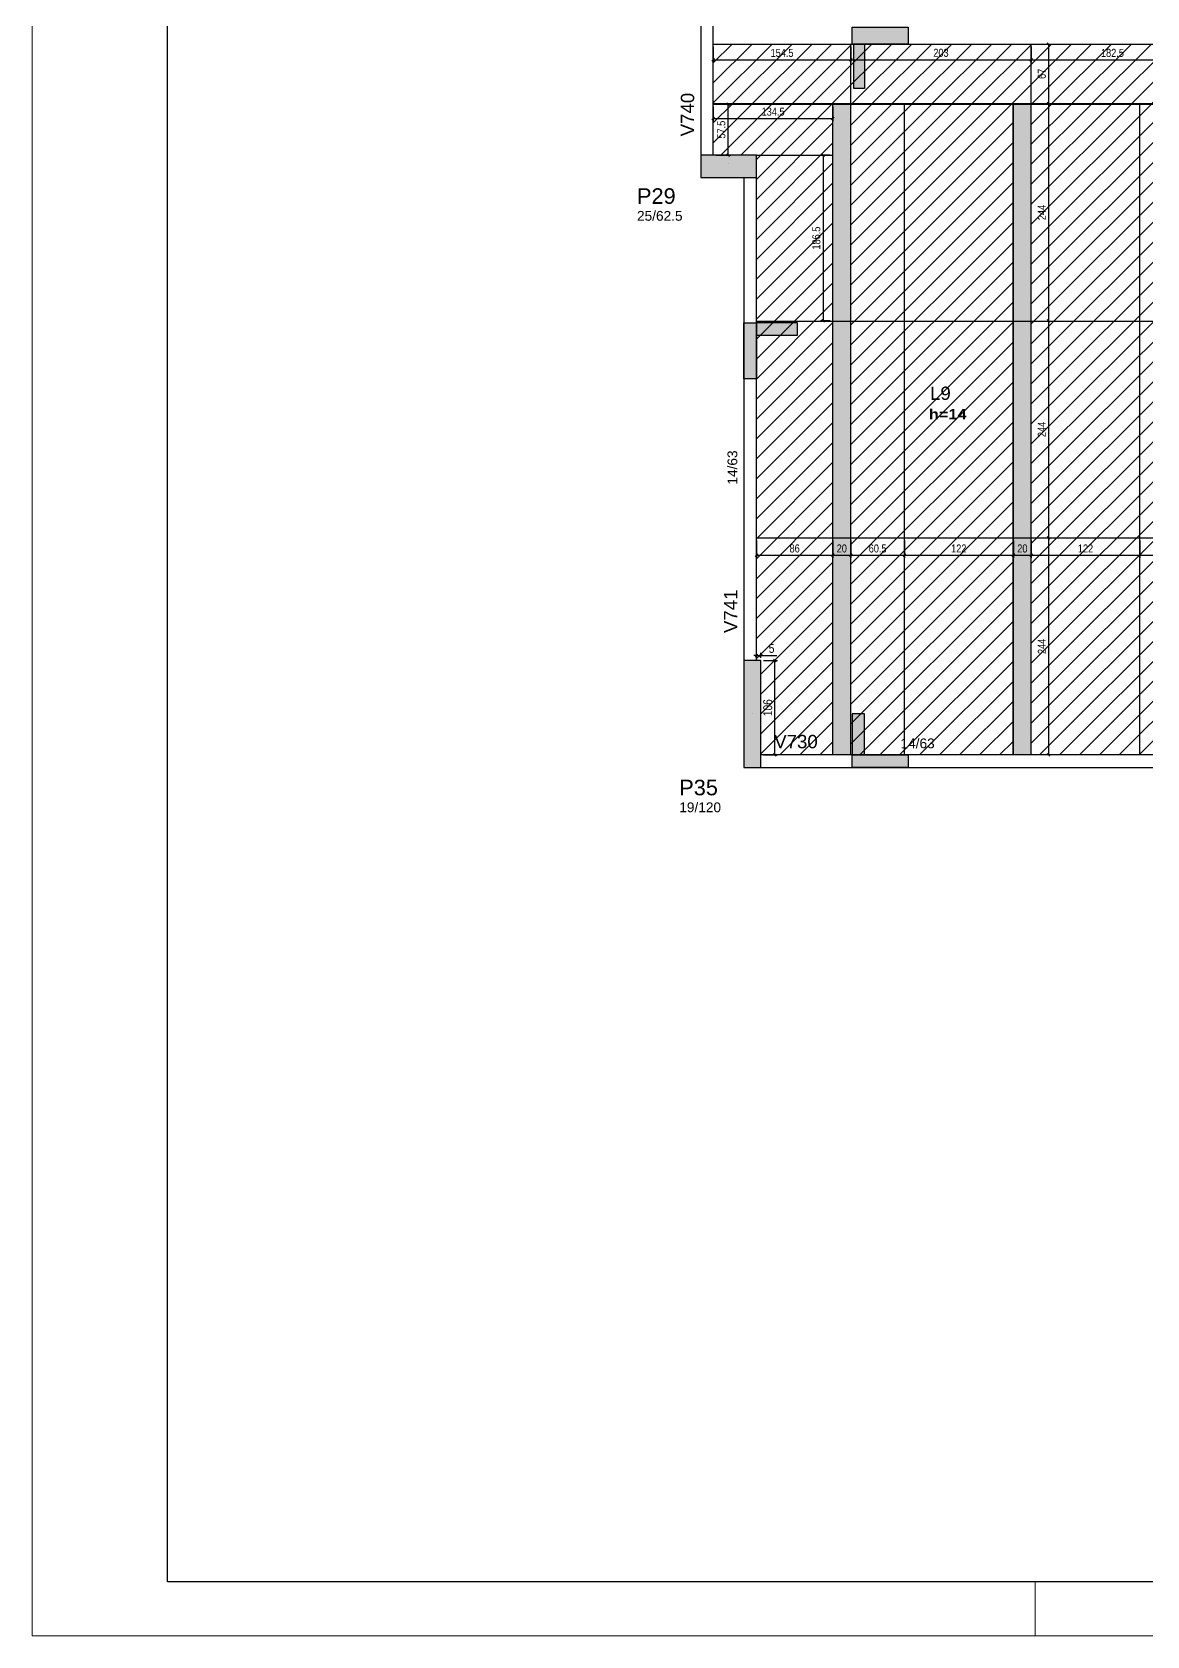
# Model space of a CAD drawing. Extents: x 3022 to 8661, y -614 to 3008.
# Drawn here: x 3022 to 4276, y -614 to 1190 of the extents above; entities that cross this region are included whole.
import ezdxf

# ---------------------------------------------------------------- set-up
doc = ezdxf.new("R2010")
doc.units = 0
doc.header["$PDMODE"] = 34
for name, color, linetype in [('COTA', 241, 'Continuous'), ('MTH-DIM-PILAR', 3, 'Continuous'), ('MTH-DIM-VIGA', 3, 'Continuous'), ('MTH-FACE-VIGA', 7, 'Continuous'), ('MTH-LINHA-SEÇÃO', 16, 'Continuous'), ('MTH-PILAR-SEGUE', 5, 'Continuous'), ('MTH-SOMBRA21', 150, 'Continuous'), ('MTH-SOMBRA25', 253, 'Continuous'), ('MTH-TIT1-PILAR', 5, 'Continuous'), ('MTH-TIT1-VIGA', 5, 'Continuous'), ('MTH-TXT-NEGRITO', 5, 'Continuous'), ('Painéis', 200, 'Continuous')]:
    doc.layers.add(name, color=color, linetype=linetype)
doc.layers.add('FOLHA', color=255, linetype='Continuous', lineweight=5)
doc.layers.add('Hachura', color=251, linetype='Continuous', lineweight=9)
doc.styles.add('COTA TECNICA', font='techl___.ttf', dxfattribs={"height": 10})
doc.styles.add('COTA TECNICA-50', font='techl___.ttf', dxfattribs={"height": 9})
doc.styles.add('TQS_ARIAL', font='arial.ttf')
doc.styles.add('TQS_ARIAL_BLACK', font='ariblk.ttf')
doc.dimstyles.new('COTA PAINEL-50', dxfattribs={"dimtxt": 9, "dimasz": 3, "dimexe": 3, "dimexo": 3, "dimgap": 3, "dimtad": 1, "dimdec": 1, "dimzin": 12, "dimdsep": 46, "dimtxsty": 'COTA TECNICA-50', "dimblk1": 'OBLIQUE', "dimblk2": 'OBLIQUE', "dimsah": 1, "dimcen": 0.9, "dimclrd": 4, "dimclre": 4, "dimclrt": 240, "dimadec": 1, "dimazin": 3, "dimtfac": 1, "dimtdec": 1, "dimtmove": 0, "dimatfit": 3, "dimfxl": 1, "dimtolj": 1, "dimtzin": 12, "dimarcsym": 0})
doc.dimstyles.new('PAINEL', dxfattribs={"dimtxt": 10, "dimasz": 3, "dimexe": 3, "dimexo": 3, "dimgap": 3, "dimtad": 1, "dimdec": 1, "dimzin": 12, "dimdsep": 46, "dimtxsty": 'COTA TECNICA', "dimblk1": 'OBLIQUE', "dimblk2": 'OBLIQUE', "dimsah": 1, "dimcen": 0.9, "dimclrd": 4, "dimclre": 4, "dimclrt": 240, "dimadec": 1, "dimazin": 3, "dimtfac": 1, "dimtdec": 1, "dimtmove": 0, "dimatfit": 3, "dimfxl": 1, "dimtolj": 1, "dimtzin": 12, "dimarcsym": 0})

# ---------------------------------------------------------------- blocks, each defined once
blk = doc.blocks.new('_Oblique')
at = {"color": 0, "linetype": 'ByBlock', "lineweight": -2}
blk.add_line((-0.5, -0.5), (0.5, 0.5), dxfattribs=at)
blk = doc.blocks.new('*D1225')
at = {"layer": 'COTA', "color": 4, "lineweight": -2, "transparency": 16777216}
for p, q in [((3836.6, 618.4), (3836.6, 598.9)), ((3922.6, 618.4), (3922.6, 598.9)), ((3836.6, 601.9), (3922.6, 601.9))]:
    blk.add_line(p, q, dxfattribs=at)
at = {"layer": 'Defpoints', "color": 0, "transparency": 16777216}
for p in [(3836.6, 621.4), (3922.6, 621.4), (3922.6, 601.9)]:
    blk.add_point(p, dxfattribs=at)
at = {"layer": 'COTA', "color": 4, "lineweight": -2, "transparency": 16777216, "xscale": 3, "yscale": 3, "zscale": 3, "rotation": 180}
blk.add_blockref('_Oblique', (3836.6, 601.9), dxfattribs=at)
at = {"layer": 'COTA', "color": 4, "lineweight": -2, "transparency": 16777216, "xscale": 3, "yscale": 3, "zscale": 3}
blk.add_blockref('_Oblique', (3922.6, 601.9), dxfattribs=at)
at = {"layer": 'COTA', "color": 240, "transparency": 16777216, "insert": (3879.6, 609.5), "char_height": 9, "attachment_point": 5, "style": 'COTA TECNICA-50'}
blk.add_mtext('\\A1;86', dxfattribs=at)
blk = doc.blocks.new('*D1226')
at = {"layer": 'COTA', "color": 4, "lineweight": -2, "transparency": 16777216}
for p, q in [((3922.6, 618.4), (3922.6, 598.9)), ((3942.6, 618.4), (3942.6, 598.9)), ((3922.6, 601.9), (3942.6, 601.9))]:
    blk.add_line(p, q, dxfattribs=at)
at = {"layer": 'Defpoints', "color": 0, "transparency": 16777216}
for p in [(3922.6, 621.4), (3942.6, 621.4), (3942.6, 601.9)]:
    blk.add_point(p, dxfattribs=at)
at = {"layer": 'COTA', "color": 4, "lineweight": -2, "transparency": 16777216, "xscale": 3, "yscale": 3, "zscale": 3, "rotation": 180}
blk.add_blockref('_Oblique', (3922.6, 601.9), dxfattribs=at)
at = {"layer": 'COTA', "color": 4, "lineweight": -2, "transparency": 16777216, "xscale": 3, "yscale": 3, "zscale": 3}
blk.add_blockref('_Oblique', (3942.6, 601.9), dxfattribs=at)
at = {"layer": 'COTA', "color": 240, "transparency": 16777216, "insert": (3932.6, 609.5), "char_height": 9, "attachment_point": 5, "style": 'COTA TECNICA-50'}
blk.add_mtext('\\A1;20', dxfattribs=at)
blk = doc.blocks.new('*D1227')
at = {"layer": 'COTA', "color": 4, "lineweight": -2, "transparency": 16777216}
for p, q in [((3942.6, 618.4), (3942.6, 598.9)), ((4003.1, 618.4), (4003.1, 598.9)), ((3942.6, 601.9), (4003.1, 601.9))]:
    blk.add_line(p, q, dxfattribs=at)
at = {"layer": 'Defpoints', "color": 0, "transparency": 16777216}
for p in [(3942.6, 621.4), (4003.1, 621.4), (4003.1, 601.9)]:
    blk.add_point(p, dxfattribs=at)
at = {"layer": 'COTA', "color": 4, "lineweight": -2, "transparency": 16777216, "xscale": 3, "yscale": 3, "zscale": 3, "rotation": 180}
blk.add_blockref('_Oblique', (3942.6, 601.9), dxfattribs=at)
at = {"layer": 'COTA', "color": 4, "lineweight": -2, "transparency": 16777216, "xscale": 3, "yscale": 3, "zscale": 3}
blk.add_blockref('_Oblique', (4003.1, 601.9), dxfattribs=at)
at = {"layer": 'COTA', "color": 240, "transparency": 16777216, "insert": (3972.9, 609.5), "char_height": 9, "attachment_point": 5, "style": 'COTA TECNICA-50'}
blk.add_mtext('\\A1;60.5', dxfattribs=at)
blk = doc.blocks.new('*D1228')
at = {"layer": 'COTA', "color": 4, "lineweight": -2, "transparency": 16777216}
for p, q in [((4003.1, 618.4), (4003.1, 598.9)), ((4125.1, 618.4), (4125.1, 598.9)), ((4003.1, 601.9), (4125.1, 601.9))]:
    blk.add_line(p, q, dxfattribs=at)
at = {"layer": 'Defpoints', "color": 0, "transparency": 16777216}
for p in [(4003.1, 621.4), (4125.1, 621.4), (4125.1, 601.9)]:
    blk.add_point(p, dxfattribs=at)
at = {"layer": 'COTA', "color": 4, "lineweight": -2, "transparency": 16777216, "xscale": 3, "yscale": 3, "zscale": 3, "rotation": 180}
blk.add_blockref('_Oblique', (4003.1, 601.9), dxfattribs=at)
at = {"layer": 'COTA', "color": 4, "lineweight": -2, "transparency": 16777216, "xscale": 3, "yscale": 3, "zscale": 3}
blk.add_blockref('_Oblique', (4125.1, 601.9), dxfattribs=at)
at = {"layer": 'COTA', "color": 240, "transparency": 16777216, "insert": (4064.1, 609.5), "char_height": 9, "attachment_point": 5, "style": 'COTA TECNICA-50'}
blk.add_mtext('\\A1;122', dxfattribs=at)
blk = doc.blocks.new('*D1229')
at = {"layer": 'COTA', "color": 4, "lineweight": -2, "transparency": 16777216}
for p, q in [((4125.6, 618.4), (4125.6, 598.9)), ((4145.6, 618.4), (4145.6, 598.9)), ((4125.6, 601.9), (4145.6, 601.9))]:
    blk.add_line(p, q, dxfattribs=at)
at = {"layer": 'Defpoints', "color": 0, "transparency": 16777216}
for p in [(4125.6, 621.4), (4145.6, 621.4), (4145.6, 601.9)]:
    blk.add_point(p, dxfattribs=at)
at = {"layer": 'COTA', "color": 4, "lineweight": -2, "transparency": 16777216, "xscale": 3, "yscale": 3, "zscale": 3, "rotation": 180}
blk.add_blockref('_Oblique', (4125.6, 601.9), dxfattribs=at)
at = {"layer": 'COTA', "color": 4, "lineweight": -2, "transparency": 16777216, "xscale": 3, "yscale": 3, "zscale": 3}
blk.add_blockref('_Oblique', (4145.6, 601.9), dxfattribs=at)
at = {"layer": 'COTA', "color": 240, "transparency": 16777216, "insert": (4135.6, 609.5), "char_height": 9, "attachment_point": 5, "style": 'COTA TECNICA-50'}
blk.add_mtext('\\A1;20', dxfattribs=at)
blk = doc.blocks.new('*D1230')
at = {"layer": 'COTA', "color": 4, "lineweight": -2, "transparency": 16777216}
for p, q in [((4145.6, 618.4), (4145.6, 598.9)), ((4267.6, 618.4), (4267.6, 598.9)), ((4145.6, 601.9), (4267.6, 601.9))]:
    blk.add_line(p, q, dxfattribs=at)
at = {"layer": 'Defpoints', "color": 0, "transparency": 16777216}
for p in [(4145.6, 621.4), (4267.6, 621.4), (4267.6, 601.9)]:
    blk.add_point(p, dxfattribs=at)
at = {"layer": 'COTA', "color": 4, "lineweight": -2, "transparency": 16777216, "xscale": 3, "yscale": 3, "zscale": 3, "rotation": 180}
blk.add_blockref('_Oblique', (4145.6, 601.9), dxfattribs=at)
at = {"layer": 'COTA', "color": 4, "lineweight": -2, "transparency": 16777216, "xscale": 3, "yscale": 3, "zscale": 3}
blk.add_blockref('_Oblique', (4267.6, 601.9), dxfattribs=at)
at = {"layer": 'COTA', "color": 240, "transparency": 16777216, "insert": (4206.6, 609.5), "char_height": 9, "attachment_point": 5, "style": 'COTA TECNICA-50'}
blk.add_mtext('\\A1;122', dxfattribs=at)
blk = doc.blocks.new('*D1231')
at = {"layer": 'COTA', "color": 4, "lineweight": -2, "transparency": 16777216}
for p, q in [((4267.6, 618.4), (4267.6, 598.9)), ((4328.1, 618.4), (4328.1, 598.9)), ((4267.6, 601.9), (4328.1, 601.9))]:
    blk.add_line(p, q, dxfattribs=at)
at = {"layer": 'Defpoints', "color": 0, "transparency": 16777216}
for p in [(4267.6, 621.4), (4328.1, 621.4), (4328.1, 601.9)]:
    blk.add_point(p, dxfattribs=at)
at = {"layer": 'COTA', "color": 4, "lineweight": -2, "transparency": 16777216, "xscale": 3, "yscale": 3, "zscale": 3, "rotation": 180}
blk.add_blockref('_Oblique', (4267.6, 601.9), dxfattribs=at)
at = {"layer": 'COTA', "color": 4, "lineweight": -2, "transparency": 16777216, "xscale": 3, "yscale": 3, "zscale": 3}
blk.add_blockref('_Oblique', (4328.1, 601.9), dxfattribs=at)
at = {"layer": 'COTA', "color": 240, "transparency": 16777216, "insert": (4297.9, 609.5), "char_height": 9, "attachment_point": 5, "style": 'COTA TECNICA-50'}
blk.add_mtext('\\A1;60.5', dxfattribs=at)
blk = doc.blocks.new('*D1232')
at = {"layer": 'COTA', "color": 4, "lineweight": -2, "transparency": 16777216}
for p, q in [((3919.6, 1051.9), (3908.7, 1051.9)), ((3911.7, 1051.9), (3911.7, 865.4)), ((3919.6, 865.4), (3908.7, 865.4))]:
    blk.add_line(p, q, dxfattribs=at)
at = {"layer": 'Defpoints', "color": 0, "transparency": 16777216}
for p in [(3922.6, 1051.9), (3911.7, 865.4), (3922.6, 865.4)]:
    blk.add_point(p, dxfattribs=at)
at = {"layer": 'COTA', "color": 4, "lineweight": -2, "transparency": 16777216, "xscale": 3, "yscale": 3, "zscale": 3}
for p, rotation in [((3911.7, 1051.9), 90), ((3911.7, 865.4), 270)]:
    blk.add_blockref('_Oblique', p, dxfattribs=dict(at, rotation=rotation))
at = {"layer": 'COTA', "color": 240, "transparency": 16777216, "insert": (3904, 958.6), "char_height": 9, "attachment_point": 5, "rotation": 90, "style": 'COTA TECNICA-50'}
blk.add_mtext('\\A1;186.5', dxfattribs=at)
blk = doc.blocks.new('*D1233')
at = {"layer": 'COTA', "color": 4, "lineweight": -2, "transparency": 16777216}
for p, q in [((3788.1, 1106.4), (3788.1, 1090.1)), ((3922.6, 1106.4), (3922.6, 1090.1)), ((3788.1, 1093.1), (3922.6, 1093.1))]:
    blk.add_line(p, q, dxfattribs=at)
at = {"layer": 'Defpoints', "color": 0, "transparency": 16777216}
for p in [(3788.1, 1109.4), (3922.6, 1109.4), (3922.6, 1093.1)]:
    blk.add_point(p, dxfattribs=at)
at = {"layer": 'COTA', "color": 4, "lineweight": -2, "transparency": 16777216, "xscale": 3, "yscale": 3, "zscale": 3, "rotation": 180}
blk.add_blockref('_Oblique', (3788.1, 1093.1), dxfattribs=at)
at = {"layer": 'COTA', "color": 4, "lineweight": -2, "transparency": 16777216, "xscale": 3, "yscale": 3, "zscale": 3}
blk.add_blockref('_Oblique', (3922.6, 1093.1), dxfattribs=at)
at = {"layer": 'COTA', "color": 240, "transparency": 16777216, "insert": (3855.4, 1100.8), "char_height": 9, "attachment_point": 5, "style": 'COTA TECNICA-50'}
blk.add_mtext('\\A1;134.5', dxfattribs=at)
blk = doc.blocks.new('*D1234')
at = {"layer": 'COTA', "color": 4, "lineweight": -2, "transparency": 16777216}
for p, q in [((3788.1, 1173.9), (3788.1, 1156.3)), ((3942.6, 1173.9), (3942.6, 1156.3)), ((3788.1, 1159.3), (3942.6, 1159.3))]:
    blk.add_line(p, q, dxfattribs=at)
at = {"layer": 'Defpoints', "color": 0, "transparency": 16777216}
for p in [(3788.1, 1176.9), (3942.6, 1176.9), (3942.6, 1159.3)]:
    blk.add_point(p, dxfattribs=at)
at = {"layer": 'COTA', "color": 4, "lineweight": -2, "transparency": 16777216, "xscale": 3, "yscale": 3, "zscale": 3, "rotation": 180}
blk.add_blockref('_Oblique', (3788.1, 1159.3), dxfattribs=at)
at = {"layer": 'COTA', "color": 4, "lineweight": -2, "transparency": 16777216, "xscale": 3, "yscale": 3, "zscale": 3}
blk.add_blockref('_Oblique', (3942.6, 1159.3), dxfattribs=at)
at = {"layer": 'COTA', "color": 240, "transparency": 16777216, "insert": (3865.4, 1166.9), "char_height": 9, "attachment_point": 5, "style": 'COTA TECNICA-50'}
blk.add_mtext('\\A1;154.5', dxfattribs=at)
blk = doc.blocks.new('*D1235')
at = {"layer": 'COTA', "color": 4, "lineweight": -2, "transparency": 16777216}
for p, q in [((3942.6, 1173.9), (3942.6, 1156.3)), ((4145.6, 1173.9), (4145.6, 1156.3)), ((3942.6, 1159.3), (4145.6, 1159.3))]:
    blk.add_line(p, q, dxfattribs=at)
at = {"layer": 'Defpoints', "color": 0, "transparency": 16777216}
for p in [(3942.6, 1176.9), (4145.6, 1176.9), (4145.6, 1159.3)]:
    blk.add_point(p, dxfattribs=at)
at = {"layer": 'COTA', "color": 4, "lineweight": -2, "transparency": 16777216, "xscale": 3, "yscale": 3, "zscale": 3, "rotation": 180}
blk.add_blockref('_Oblique', (3942.6, 1159.3), dxfattribs=at)
at = {"layer": 'COTA', "color": 4, "lineweight": -2, "transparency": 16777216, "xscale": 3, "yscale": 3, "zscale": 3}
blk.add_blockref('_Oblique', (4145.6, 1159.3), dxfattribs=at)
at = {"layer": 'COTA', "color": 240, "transparency": 16777216, "insert": (4044.1, 1167), "char_height": 9, "attachment_point": 5, "style": 'COTA TECNICA-50'}
blk.add_mtext('\\A1;203', dxfattribs=at)
blk = doc.blocks.new('*D1236')
at = {"layer": 'COTA', "color": 4, "lineweight": -2, "transparency": 16777216}
for p, q in [((4145.6, 1173.9), (4145.6, 1156.3)), ((4328.1, 1173.9), (4328.1, 1156.3)), ((4145.6, 1159.3), (4328.1, 1159.3))]:
    blk.add_line(p, q, dxfattribs=at)
at = {"layer": 'Defpoints', "color": 0, "transparency": 16777216}
for p in [(4145.6, 1176.9), (4328.1, 1176.9), (4328.1, 1159.3)]:
    blk.add_point(p, dxfattribs=at)
at = {"layer": 'COTA', "color": 4, "lineweight": -2, "transparency": 16777216, "xscale": 3, "yscale": 3, "zscale": 3, "rotation": 180}
blk.add_blockref('_Oblique', (4145.6, 1159.3), dxfattribs=at)
at = {"layer": 'COTA', "color": 4, "lineweight": -2, "transparency": 16777216, "xscale": 3, "yscale": 3, "zscale": 3}
blk.add_blockref('_Oblique', (4328.1, 1159.3), dxfattribs=at)
at = {"layer": 'COTA', "color": 240, "transparency": 16777216, "insert": (4236.9, 1166.9), "char_height": 9, "attachment_point": 5, "style": 'COTA TECNICA-50'}
blk.add_mtext('\\A1;182.5', dxfattribs=at)
blk = doc.blocks.new('*D1237')
at = {"layer": 'COTA', "color": 4, "lineweight": -2, "transparency": 16777216}
for p, q in [((4148.6, 1176.9), (4168.1, 1176.9)), ((4165.1, 1176.9), (4165.1, 1109.9)), ((4148.6, 1109.9), (4168.1, 1109.9))]:
    blk.add_line(p, q, dxfattribs=at)
at = {"layer": 'Defpoints', "color": 0, "transparency": 16777216}
for p in [(4145.6, 1176.9), (4145.6, 1109.9), (4165.1, 1109.9)]:
    blk.add_point(p, dxfattribs=at)
at = {"layer": 'COTA', "color": 4, "lineweight": -2, "transparency": 16777216, "xscale": 3, "yscale": 3, "zscale": 3}
for p, rotation in [((4165.1, 1176.9), 90), ((4165.1, 1109.9), 270)]:
    blk.add_blockref('_Oblique', p, dxfattribs=dict(at, rotation=rotation))
at = {"layer": 'COTA', "color": 240, "transparency": 16777216, "insert": (4157.5, 1143.4), "char_height": 9, "attachment_point": 5, "rotation": 90, "style": 'COTA TECNICA-50'}
blk.add_mtext('\\A1;67', dxfattribs=at)
blk = doc.blocks.new('*D1238')
at = {"layer": 'COTA', "color": 4, "lineweight": -2, "transparency": 16777216}
for p, q in [((4147.7, 1109.4), (4168.1, 1109.4)), ((4165.1, 1109.4), (4165.1, 865.4))]:
    blk.add_line(p, q, dxfattribs=at)
at = {"layer": 'Defpoints', "color": 0, "transparency": 16777216}
for p in [(4144.7, 1109.4), (4165.1, 865.4), (4165.1, 865.4)]:
    blk.add_point(p, dxfattribs=at)
at = {"layer": 'COTA', "color": 4, "lineweight": -2, "transparency": 16777216, "xscale": 3, "yscale": 3, "zscale": 3}
for p, rotation in [((4165.1, 1109.4), 90), ((4165.1, 865.4), 270)]:
    blk.add_blockref('_Oblique', p, dxfattribs=dict(at, rotation=rotation))
at = {"layer": 'COTA', "color": 240, "transparency": 16777216, "insert": (4157.5, 987.4), "char_height": 9, "attachment_point": 5, "rotation": 90, "style": 'COTA TECNICA-50'}
blk.add_mtext('\\A1;244', dxfattribs=at)
blk = doc.blocks.new('*D1239')
at = {"layer": 'COTA', "color": 4, "lineweight": -2, "transparency": 16777216}
blk.add_line((4165.1, 865.4), (4165.1, 621.4), dxfattribs=at)
at = {"layer": 'Defpoints', "color": 0, "transparency": 16777216}
for p in [(4165.1, 865.4), (4165.1, 621.4), (4165.1, 621.4)]:
    blk.add_point(p, dxfattribs=at)
at = {"layer": 'COTA', "color": 4, "lineweight": -2, "transparency": 16777216, "xscale": 3, "yscale": 3, "zscale": 3}
for p, rotation in [((4165.1, 865.4), 90), ((4165.1, 621.4), 270)]:
    blk.add_blockref('_Oblique', p, dxfattribs=dict(at, rotation=rotation))
at = {"layer": 'COTA', "color": 240, "transparency": 16777216, "insert": (4157.5, 743.4), "char_height": 9, "attachment_point": 5, "rotation": 90, "style": 'COTA TECNICA-50'}
blk.add_mtext('\\A1;244', dxfattribs=at)
blk = doc.blocks.new('*D1240')
at = {"layer": 'COTA', "color": 4, "lineweight": -2, "transparency": 16777216}
blk.add_line((4165.1, 621.4), (4165.1, 377.4), dxfattribs=at)
at = {"layer": 'Defpoints', "color": 0, "transparency": 16777216}
for p in [(4165.1, 621.4), (4165.1, 377.4), (4165.1, 377.4)]:
    blk.add_point(p, dxfattribs=at)
at = {"layer": 'COTA', "color": 4, "lineweight": -2, "transparency": 16777216, "xscale": 3, "yscale": 3, "zscale": 3}
for p, rotation in [((4165.1, 621.4), 90), ((4165.1, 377.4), 270)]:
    blk.add_blockref('_Oblique', p, dxfattribs=dict(at, rotation=rotation))
at = {"layer": 'COTA', "color": 240, "transparency": 16777216, "insert": (4157.5, 499.4), "char_height": 9, "attachment_point": 5, "rotation": 90, "style": 'COTA TECNICA-50'}
blk.add_mtext('\\A1;244', dxfattribs=at)
blk = doc.blocks.new('*D1241')
at = {"layer": 'COTA', "color": 4, "lineweight": -2, "transparency": 16777216}
for p, q in [((3791.1, 1109.4), (3807.8, 1109.4)), ((3804.8, 1051.9), (3804.8, 1109.4)), ((3791.1, 1051.9), (3807.8, 1051.9))]:
    blk.add_line(p, q, dxfattribs=at)
at = {"layer": 'Defpoints', "color": 0, "transparency": 16777216}
for p in [(3788.1, 1109.4), (3804.8, 1109.4), (3788.1, 1051.9)]:
    blk.add_point(p, dxfattribs=at)
at = {"layer": 'COTA', "color": 4, "lineweight": -2, "transparency": 16777216, "xscale": 3, "yscale": 3, "zscale": 3}
for p, rotation in [((3804.8, 1109.4), 90), ((3804.8, 1051.9), 270)]:
    blk.add_blockref('_Oblique', p, dxfattribs=dict(at, rotation=rotation))
at = {"layer": 'COTA', "color": 240, "transparency": 16777216, "insert": (3797.2, 1080.6), "char_height": 9, "attachment_point": 5, "rotation": 90, "style": 'COTA TECNICA-50'}
blk.add_mtext('\\A1;57.5', dxfattribs=at)
blk = doc.blocks.new('*D1242')
at = {"layer": 'COTA', "color": 4, "lineweight": -2, "transparency": 16777216}
for p, q in [((3844.6, 483.4), (3860.5, 483.4)), ((3857.5, 377.4), (3857.5, 483.4)), ((3844.6, 377.4), (3860.5, 377.4))]:
    blk.add_line(p, q, dxfattribs=at)
at = {"layer": 'Defpoints', "color": 0, "transparency": 16777216}
for p in [(3841.6, 483.4), (3857.5, 483.4), (3841.6, 377.4)]:
    blk.add_point(p, dxfattribs=at)
at = {"layer": 'COTA', "color": 4, "lineweight": -2, "transparency": 16777216, "xscale": 3, "yscale": 3, "zscale": 3}
for p, rotation in [((3857.5, 483.4), 90), ((3857.5, 377.4), 270)]:
    blk.add_blockref('_Oblique', p, dxfattribs=dict(at, rotation=rotation))
at = {"layer": 'COTA', "color": 240, "transparency": 16777216, "insert": (3849.4, 430.4), "char_height": 10, "attachment_point": 5, "rotation": 90, "style": 'COTA TECNICA'}
blk.add_mtext('\\A1;106', dxfattribs=at)
blk = doc.blocks.new('*D1243')
at = {"layer": 'COTA', "color": 4, "lineweight": -2, "transparency": 16777216}
for p, q in [((3836.6, 489), (3833.6, 489)), ((3836.6, 486.4), (3836.6, 492)), ((3836.6, 489), (3841.6, 489)), ((3841.6, 486.4), (3841.6, 492)), ((3841.6, 489), (3859.7, 489))]:
    blk.add_line(p, q, dxfattribs=at)
at = {"layer": 'Defpoints', "color": 0, "transparency": 16777216}
for p in [(3841.6, 489), (3836.6, 483.4), (3841.6, 483.4)]:
    blk.add_point(p, dxfattribs=at)
at = {"layer": 'COTA', "color": 4, "lineweight": -2, "transparency": 16777216, "xscale": 3, "yscale": 3, "zscale": 3}
blk.add_blockref('_Oblique', (3836.6, 489), dxfattribs=at)
at = {"layer": 'COTA', "color": 4, "lineweight": -2, "transparency": 16777216, "xscale": 3, "yscale": 3, "zscale": 3, "rotation": 180}
blk.add_blockref('_Oblique', (3841.6, 489), dxfattribs=at)
at = {"layer": 'COTA', "color": 240, "transparency": 16777216, "insert": (3853.7, 497.1), "char_height": 10, "attachment_point": 5, "style": 'COTA TECNICA'}
blk.add_mtext('\\A1;5', dxfattribs=at)

msp = doc.modelspace()

# ---------------------------------------------------------------- hatches: boundary and pattern name
at = {"layer": 'Hachura', "linetype": 'ByBlock'}
h = msp.add_hatch(dxfattribs=at)
h.set_pattern_fill('ANSI31', color=256, scale=5)
h.set_pattern_definition([(45, (-39.196, -112.321), (-11.22532, 11.22532), [])])
h.paths.add_polyline_path([(3942.64, 1109.85), (3942.64, 1176.85), (3788.14, 1176.85), (3788.14, 1109.85)])
h.paths.add_polyline_path([(4145.64, 1109.85), (4145.64, 1176.85), (3942.64, 1176.85), (3942.64, 1109.85)])
h.paths.add_polyline_path([(4328.14, 1109.85), (4328.14, 1176.85), (4145.64, 1176.85), (4145.64, 1109.85)])
h.paths.add_polyline_path([(4328.14, 1109.35), (4267.64, 1109.35), (4267.64, 865.35), (4328.14, 865.35), (4328.14, 1026.85)])
h.paths.add_polyline_path([(4267.64, 1109.35), (4145.64, 1109.35), (4145.64, 865.35), (4267.64, 865.35)])
h.paths.add_polyline_path([(4125.14, 1109.35), (4003.14, 1109.35), (4003.14, 865.35), (4125.14, 865.35)])
h.paths.add_polyline_path([(3942.64, 865.35), (4003.14, 865.35), (4003.14, 1109.35), (3942.64, 1109.35)])
h.paths.add_polyline_path([(3922.64, 1051.85), (3922.64, 1109.35), (3788.14, 1109.35), (3788.14, 1051.85), (3836.64, 1051.85)])
h.paths.add_polyline_path([(3922.64, 1051.85), (3836.64, 1051.85), (3836.64, 1026.85), (3836.64, 865.35), (3922.64, 865.35)])
h.paths.add_polyline_path([(3922.64, 865.35), (3836.64, 865.35), (3836.64, 621.35), (3922.64, 621.35)])
h.paths.add_polyline_path([(3922.64, 621.35), (3836.64, 621.35), (3836.64, 483.35), (3841.64, 483.35), (3841.64, 377.35), (3922.64, 377.35)])
h.paths.add_polyline_path([(3942.64, 377.35), (4003.14, 377.35), (4003.14, 621.35), (3942.64, 621.35)])
h.paths.add_polyline_path([(3942.64, 621.35), (4003.14, 621.35), (4003.14, 865.35), (3942.64, 865.35)])
h.paths.add_polyline_path([(4003.14, 621.35), (4125.14, 621.35), (4125.14, 865.35), (4003.14, 865.35)])
h.paths.add_polyline_path([(4125.14, 621.35), (4003.14, 621.35), (4003.14, 377.35), (4125.14, 377.35)])
h.paths.add_polyline_path([(4145.64, 377.35), (4267.64, 377.35), (4267.64, 621.35), (4145.64, 621.35)])
h.paths.add_polyline_path([(4145.64, 621.35), (4267.64, 621.35), (4267.64, 865.35), (4145.64, 865.35)])
h.paths.add_polyline_path([(4328.14, 865.35), (4267.64, 865.35), (4267.64, 621.35), (4328.14, 621.35)])
h.paths.add_polyline_path([(4328.14, 621.35), (4267.64, 621.35), (4267.64, 377.35), (4328.14, 377.35), (4328.14, 520.35)])
at = {"layer": 'Hachura'}
h = msp.add_hatch(color=256, dxfattribs=at)
h.dxf.hatch_style = 1
h.paths.add_polyline_path([(3942.64, 377.35), (3922.64, 377.35), (3922.64, 621.35), (3942.64, 621.35)])
h.paths.add_polyline_path([(3942.64, 621.35), (3922.64, 621.35), (3922.64, 865.35), (3942.64, 865.35)])
h.paths.add_polyline_path([(3942.64, 865.35), (3922.64, 865.35), (3922.64, 1109.35), (3942.64, 1109.35)])
h.paths.add_polyline_path([(4145.64, 865.35), (4125.64, 865.35), (4125.64, 1109.35), (4145.64, 1109.35)])
h.paths.add_polyline_path([(4145.64, 621.35), (4125.64, 621.35), (4125.64, 865.35), (4145.64, 865.35)])
h.paths.add_polyline_path([(4145.64, 377.35), (4125.64, 377.35), (4125.64, 621.35), (4145.64, 621.35)])

# ---------------------------------------------------------------- linework, layer by layer
at = {"color": 30}
for p, q in [((3174.71, -552.63), (3174.71, 2946.69)), ((8600.49, -552.63), (3174.71, -552.63))]:
    msp.add_line(p, q, dxfattribs=at)
at = {"layer": 'FOLHA', "lineweight": 5}
msp.add_line((3022.3, -613.6), (3022.3, 3007.66), dxfattribs=at)
at = {"layer": 'FOLHA'}
for p, q in [((4150.13, -552.63), (4150.13, -613.6)), ((8661.45, -613.6), (3022.3, -613.6))]:
    msp.add_line(p, q, dxfattribs=at)
at = {"layer": 'MTH-FACE-VIGA', "linetype": 'Continuous'}
for p, q in [((3774.14, 1320.85), (3774.14, 1051.85)), ((3788.14, 1051.85), (3788.14, 1320.85)), ((3788.14, 1176.85), (4328.14, 1176.85)), ((3822.64, 1026.85), (3822.64, 483.35)), ((3836.64, 483.35), (3836.64, 1026.85)), ((4328.14, 377.35), (3841.64, 377.35)), ((3841.64, 363.35), (4328.14, 363.35))]:
    msp.add_line(p, q, dxfattribs=at)
at = {"layer": 'MTH-LINHA-SEÇÃO', "linetype": 'Continuous'}
for points in [[(4007.29, 1176.85), (3944.29, 1176.85), (3944.29, 1195.85), (4007.29, 1195.85), (4007.29, 1176.85)], [(3946.29, 1126.85), (3946.29, 1176.85), (3958.29, 1176.85), (3958.29, 1126.85), (3946.29, 1126.85)], [(3822.64, 800.26), (3822.64, 863.26), (3836.64, 863.26), (3836.64, 800.26), (3822.64, 800.26)], [(3882.64, 863.26), (3836.64, 863.26), (3836.64, 849.26), (3882.64, 849.26), (3882.64, 863.26)], [(3944.29, 423.35), (3944.29, 377.35), (3958.29, 377.35), (3958.29, 423.35), (3944.29, 423.35)], [(4007.29, 363.35), (3944.29, 363.35), (3944.29, 377.35), (4007.29, 377.35), (4007.29, 363.35)]]:
    msp.add_lwpolyline(points, dxfattribs=at)
at = {"layer": 'MTH-PILAR-SEGUE', "linetype": 'Continuous'}
for p, q in [((3805.39, 1042.35), (3805.39, 1042.35)), ((3832.14, 423.35), (3832.14, 423.35))]:
    msp.add_line(p, q, dxfattribs=at)
for points in [[(3836.64, 1026.85), (3836.64, 1051.85), (3774.14, 1051.85), (3774.14, 1026.85), (3836.64, 1026.85)], [(3822.64, 363.35), (3841.64, 363.35), (3841.64, 483.35), (3822.64, 483.35), (3822.64, 363.35)]]:
    msp.add_lwpolyline(points, dxfattribs=at)
at = {"layer": 'MTH-SOMBRA21', "linetype": 'Continuous'}
for points in [[(4007.29, 1176.85), (3944.29, 1176.85), (3944.29, 1195.85)], [(4007.29, 1176.85), (3944.29, 1195.85), (4007.29, 1195.85)], [(4007.29, 1176.85), (4007.29, 1195.85), (4007.29, 1176.85)], [(3946.29, 1126.85), (3946.29, 1176.85), (3958.29, 1176.85)], [(3946.29, 1126.85), (3958.29, 1176.85), (3958.29, 1126.85)], [(3946.29, 1126.85), (3958.29, 1126.85), (3946.29, 1126.85)], [(3822.64, 800.26), (3822.64, 863.26), (3836.64, 863.26)], [(3822.64, 800.26), (3836.64, 863.26), (3836.64, 800.26)], [(3882.64, 863.26), (3836.64, 863.26), (3836.64, 849.26)], [(3882.64, 863.26), (3836.64, 849.26), (3882.64, 849.26)], [(3882.64, 863.26), (3882.64, 849.26), (3882.64, 863.26)], [(3822.64, 800.26), (3836.64, 800.26), (3822.64, 800.26)], [(3944.29, 423.35), (3944.29, 377.35), (3958.29, 377.35)], [(3944.29, 423.35), (3958.29, 377.35), (3958.29, 423.35)], [(3944.29, 423.35), (3958.29, 423.35), (3944.29, 423.35)], [(4007.29, 363.35), (3944.29, 363.35), (3944.29, 377.35)], [(4007.29, 363.35), (3944.29, 377.35), (4007.29, 377.35)], [(4007.29, 363.35), (4007.29, 377.35), (4007.29, 363.35)]]:
    msp.add_solid(points, dxfattribs=at)
at = {"layer": 'MTH-SOMBRA25', "linetype": 'Continuous'}
for points in [[(3836.64, 1026.85), (3836.64, 1051.85), (3774.14, 1051.85)], [(3836.64, 1026.85), (3774.14, 1051.85), (3774.14, 1026.85)], [(3836.64, 1026.85), (3774.14, 1026.85), (3836.64, 1026.85)], [(3822.64, 363.35), (3841.64, 363.35), (3841.64, 483.35)], [(3822.64, 363.35), (3841.64, 483.35), (3822.64, 483.35)], [(3822.64, 363.35), (3822.64, 483.35), (3822.64, 363.35)]]:
    msp.add_solid(points, dxfattribs=at)
at = {"layer": 'Painéis'}
for p, q in [((3942.64, 377.35), (3942.64, 1176.85)), ((4145.64, 377.35), (4145.64, 1176.85)), ((3788.14, 1109.85), (4328.14, 1109.85)), ((3788.14, 1109.35), (4328.14, 1109.35)), ((3922.64, 377.35), (3922.64, 1109.35)), ((4003.14, 377.35), (4003.14, 1109.35)), ((4125.14, 377.35), (4125.14, 1109.35)), ((4125.64, 377.35), (4125.64, 1109.35)), ((4267.64, 377.35), (4267.64, 1109.35)), ((3836.64, 1051.85), (3922.64, 1051.85)), ((3836.64, 865.35), (4328.14, 865.35)), ((3836.64, 621.35), (4328.14, 621.35))]:
    msp.add_line(p, q, dxfattribs=at)

# ---------------------------------------------------------------- texts
at = {"layer": 'MTH-DIM-PILAR', "linetype": 'Continuous', "style": 'TQS_ARIAL'}
for s, p in [('25/62.5', (3702.36, 978.15)), ('19/120', (3749.86, 312.91))]:
    msp.add_text(s, height=11, dxfattribs=at).set_placement(p)
at = {"layer": 'MTH-DIM-VIGA', "linetype": 'Continuous', "style": 'TQS_ARIAL'}
msp.add_text('14/63', height=11, rotation=90, dxfattribs=at).set_placement((3815.14, 681.35))
msp.add_text('14/63', height=11, dxfattribs=at).set_placement((3998.63, 384.85))
at = {"layer": 'MTH-TIT1-PILAR', "linetype": 'Continuous', "style": 'TQS_ARIAL'}
for s, p in [('P29', (3702.36, 997.15)), ('P35', (3749.86, 331.91))]:
    msp.add_text(s, height=17.5, dxfattribs=at).set_placement(p)
at = {"layer": 'MTH-TIT1-VIGA', "linetype": 'Continuous', "style": 'TQS_ARIAL'}
for s, p in [('V740', (3766.64, 1073.07)), ('V741', (3815.14, 514.43))]:
    msp.add_text(s, height=15, rotation=90, dxfattribs=at).set_placement(p)
for s, p in [('L9', (4031.84, 776.58)), ('V730', (3856.64, 384.85))]:
    msp.add_text(s, height=15, dxfattribs=at).set_placement(p)
at = {"layer": 'MTH-TXT-NEGRITO', "color": 3, "linetype": 'Continuous', "style": 'TQS_ARIAL_BLACK'}
msp.add_text('h=14', height=11.5, dxfattribs=at).set_placement((4030.48, 754.84))

# ---------------------------------------------------------------- dimensions: what is measured, and where the dimension line sits
at = {"layer": 'COTA'}
for base, p1, p2, dimstyle, picture, middle in [((3942.64, 1159.26), (3788.14, 1176.85), (3942.64, 1176.85), 'COTA PAINEL-50', '*D1234', (3865.39, 1166.86)), ((3922.64, 1093.07), (3788.14, 1109.35), (3922.64, 1109.35), 'COTA PAINEL-50', '*D1233', (3855.39, 1100.77)), ((3922.64, 601.91), (3836.64, 621.35), (3922.64, 621.35), 'COTA PAINEL-50', '*D1225', (3879.64, 609.53)), ((4145.64, 601.91), (4125.64, 621.35), (4145.64, 621.35), 'COTA PAINEL-50', '*D1229', (4135.64, 609.51)), ((3841.64, 488.97), (3836.64, 483.35), (3841.64, 483.35), 'PAINEL', '*D1243', (3853.69, 497.08))]:
    dim = msp.add_linear_dim(base=base, p1=p1, p2=p2, dimstyle=dimstyle, dxfattribs=at)
    dim.commit()
    dim.dimension.update_dxf_attribs({"geometry": picture, "text_midpoint": middle})
for base, p1, p2, picture, middle in [((4145.64, 1159.26), (3942.64, 1176.85), (4145.64, 1176.85), '*D1235', (4044.14, 1166.96)), ((4328.14, 1159.26), (4145.64, 1176.85), (4328.14, 1176.85), '*D1236', (4236.89, 1166.88)), ((3942.64, 601.91), (3922.64, 621.35), (3942.64, 621.35), '*D1226', (3932.64, 609.51)), ((4003.14, 601.91), (3942.64, 621.35), (4003.14, 621.35), '*D1227', (3972.89, 609.51)), ((4125.14, 601.91), (4003.14, 621.35), (4125.14, 621.35), '*D1228', (4064.14, 609.47)), ((4267.64, 601.91), (4145.64, 621.35), (4267.64, 621.35), '*D1230', (4206.64, 609.47)), ((4328.14, 601.91), (4267.64, 621.35), (4328.14, 621.35), '*D1231', (4297.89, 609.51))]:
    dim = msp.add_linear_dim(base=base, p1=p1, p2=p2, dimstyle='COTA PAINEL-50', override={"dimtmove": 1}, dxfattribs=at)
    dim.commit()
    dim.dimension.update_dxf_attribs({"geometry": picture, "text_midpoint": middle})
for base, p1, p2, angle, dimstyle, picture, middle in [((4165.07, 1109.85), (4145.64, 1176.85), (4145.64, 1109.85), 270, 'COTA PAINEL-50', '*D1237', (4157.47, 1143.35)), ((3804.75, 1109.35), (3788.14, 1051.85), (3788.14, 1109.35), 90, 'COTA PAINEL-50', '*D1241', (3797.16, 1080.6)), ((3911.65, 865.35), (3922.64, 1051.85), (3922.64, 865.35), 270, 'COTA PAINEL-50', '*D1232', (3904.03, 958.6)), ((3857.55, 483.35), (3841.64, 377.35), (3841.64, 483.35), 90, 'PAINEL', '*D1242', (3849.45, 430.35))]:
    dim = msp.add_linear_dim(base=base, p1=p1, p2=p2, angle=angle, dimstyle=dimstyle, dxfattribs=at)
    dim.commit()
    dim.dimension.update_dxf_attribs({"geometry": picture, "text_midpoint": middle})
for base, p1, p2, picture, middle in [((4165.07, 865.35), (4144.65, 1109.35), (4165.07, 865.35), '*D1238', (4157.5, 987.35)), ((4165.07, 621.35), (4165.07, 865.35), (4165.07, 621.35), '*D1239', (4157.5, 743.35)), ((4165.07, 377.35), (4165.07, 621.35), (4165.07, 377.35), '*D1240', (4157.5, 499.35))]:
    dim = msp.add_linear_dim(base=base, p1=p1, p2=p2, angle=270, dimstyle='COTA PAINEL-50', override={"dimtmove": 1}, dxfattribs=at)
    dim.commit()
    dim.dimension.update_dxf_attribs({"geometry": picture, "text_midpoint": middle})

doc.saveas('drawing.dxf')
